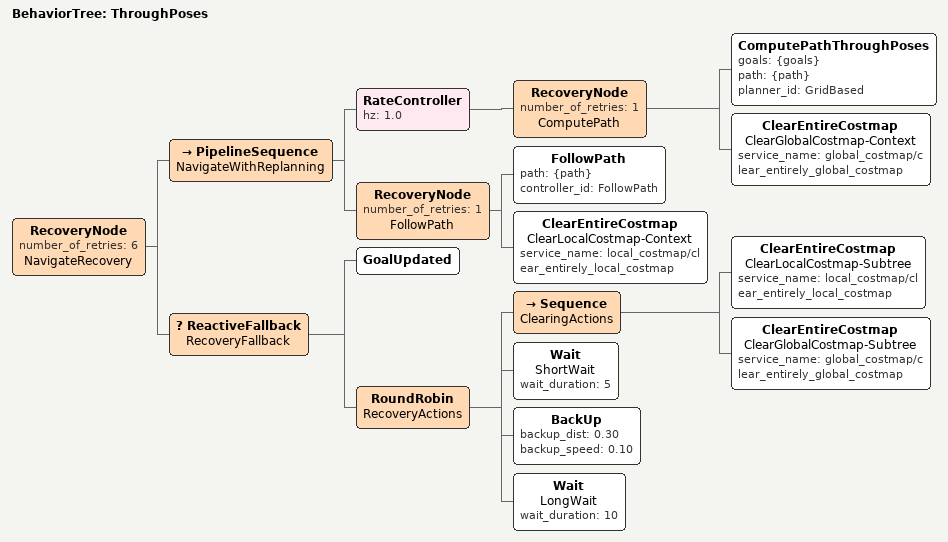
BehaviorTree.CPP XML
<root main_tree_to_execute="ThroughPoses">
  <BehaviorTree ID="ThroughPoses">
    <RecoveryNode number_of_retries="6" name="NavigateRecovery">
      <PipelineSequence name="NavigateWithReplanning">
        <RateController hz="1.0">
          <RecoveryNode number_of_retries="1" name="ComputePath">
            <ComputePathThroughPoses goals="{goals}" path="{path}" planner_id="GridBased"/>
            <ClearEntireCostmap name="ClearGlobalCostmap-Context" service_name="global_costmap/clear_entirely_global_costmap"/>
          </RecoveryNode>
        </RateController>
        <RecoveryNode number_of_retries="1" name="FollowPath">
          <FollowPath path="{path}" controller_id="FollowPath"/>
          <ClearEntireCostmap name="ClearLocalCostmap-Context" service_name="local_costmap/clear_entirely_local_costmap"/>
        </RecoveryNode>
      </PipelineSequence>
      <ReactiveFallback name="RecoveryFallback">
        <GoalUpdated/>
        <RoundRobin name="RecoveryActions">
          <Sequence name="ClearingActions">
            <ClearEntireCostmap name="ClearLocalCostmap-Subtree" service_name="local_costmap/clear_entirely_local_costmap"/>
            <ClearEntireCostmap name="ClearGlobalCostmap-Subtree" service_name="global_costmap/clear_entirely_global_costmap"/>
          </Sequence>
          <Wait name="ShortWait" wait_duration="5"/>
          <BackUp backup_dist="0.30" backup_speed="0.10"/>
          <Wait name="LongWait" wait_duration="10"/>
        </RoundRobin>
      </ReactiveFallback>
    </RecoveryNode>
  </BehaviorTree>
</root>
